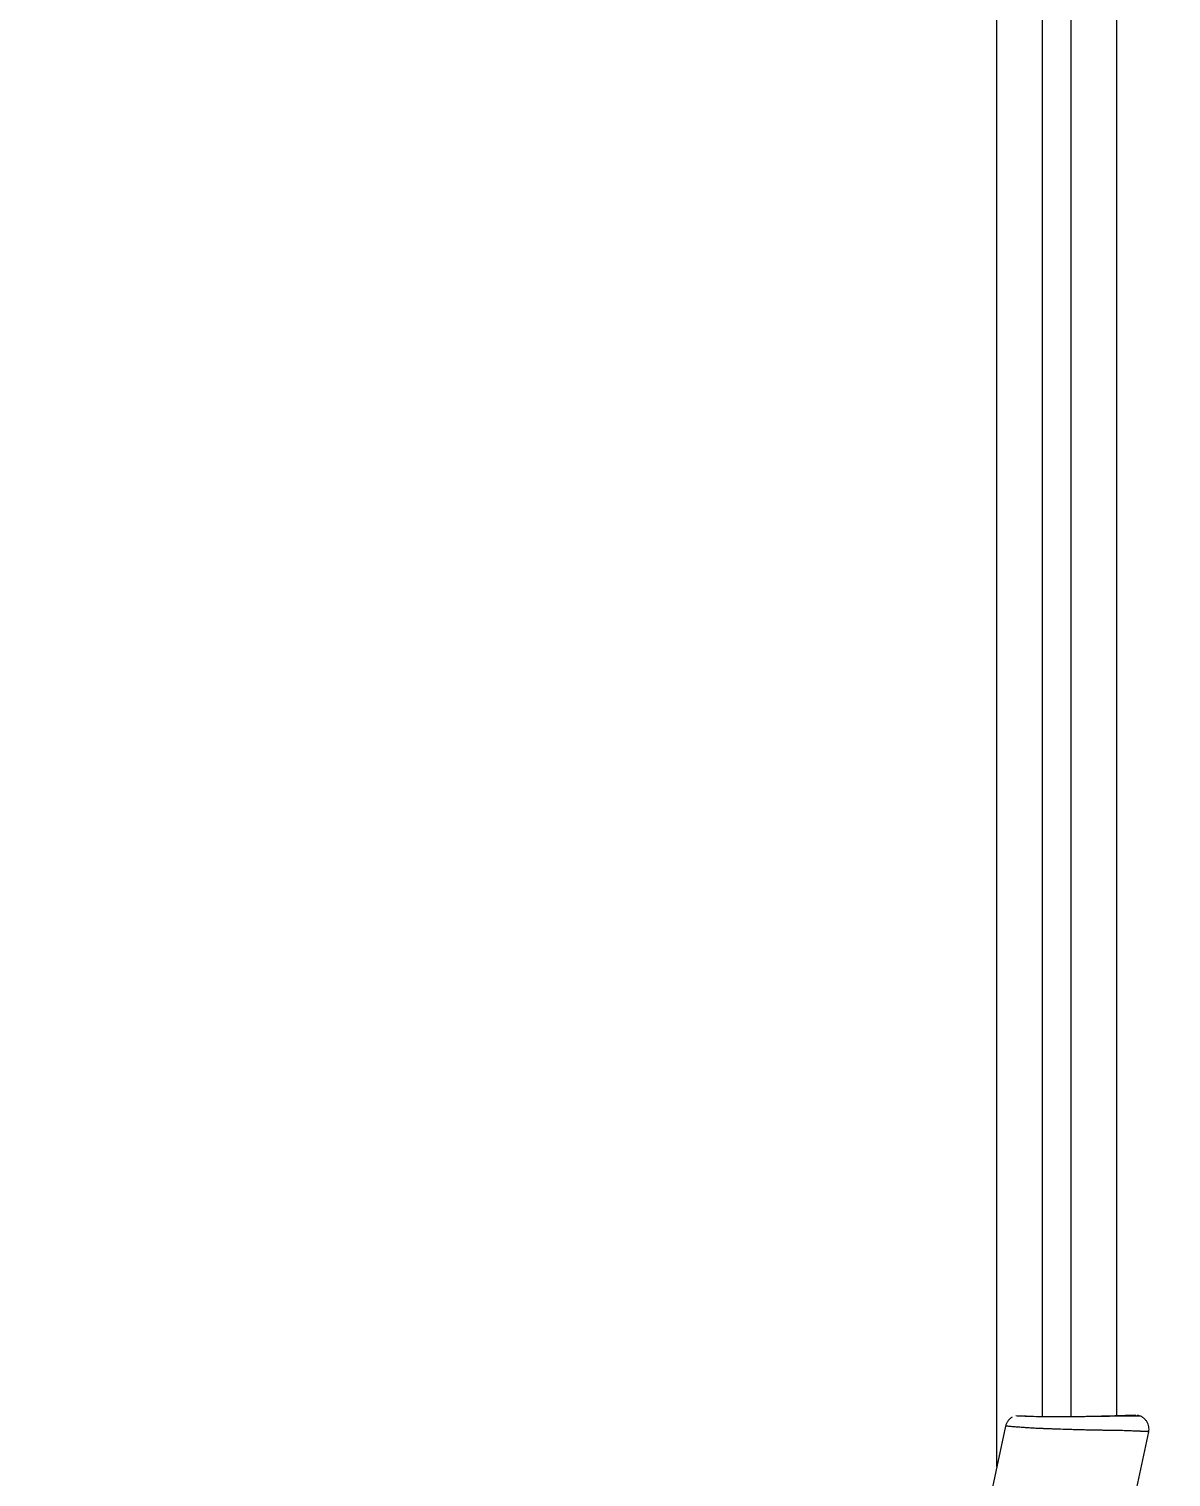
# Model space of a CAD drawing. Header units: millimetres. Extents: x 6110 to 6704, y -2661 to -1821.
# Drawn here: x 6290.37 to 6321.82, y -2216.23 to -2176.34 of the extents above; entities that cross this region are included whole.
import ezdxf

# ---------------------------------------------------------------- set-up
doc = ezdxf.new("R2010")
doc.units = ezdxf.units.MM
doc.header["$LTSCALE"] = 0.1
doc.linetypes.add('HIDDEN2', pattern=[4.7625, 3.175, -1.5875])
doc.layers.add('1', color=4, linetype='HIDDEN2', lineweight=13)
doc.layers.add('DIM', color=3, linetype='Continuous', lineweight=9)

msp = doc.modelspace()

# ---------------------------------------------------------------- hatches: boundary and pattern name
at = {"layer": 'DIM'}
h = msp.add_hatch(dxfattribs=at)
h.set_pattern_fill('ANSI31', color=2)
edge = h.paths.add_edge_path()
edge.add_line((6619.617, -2595.98), (6619.617, -1962.206))
edge.add_line((6634.617, -1966.11), (6619.617, -1966.11))
edge.add_line((6634.617, -2610.98), (6634.617, -1966.11))
edge.add_line((6634.617, -2610.98), (6184.457, -2610.98))
edge.add_line((6619.617, -2595.98), (6184.457, -2595.98))
edge.add_line((6184.457, -2610.98), (6184.457, -2595.98))

# ---------------------------------------------------------------- linework, layer by layer
at = {"layer": '1', "color": 7, "linetype": 'Continuous', "lineweight": -3}
for p, q in [((6317.029, -2215.946), (6317.029, -2162.832)), ((6319.07, -2214.575), (6319.07, -2163.289)), ((6320.319, -2163.289), (6320.319, -2214.548)), ((6318.277, -2164.082), (6318.277, -2214.573)), ((6317.267, -2214.827), (6316.854, -2216.768)), ((6320.852, -2216.66), (6321.208, -2214.984))]:
    msp.add_line(p, q, dxfattribs=at)
for points, knots in [([(6317.451, -2214.578), (6317.426, -2214.592), (6317.381, -2214.625), (6317.325, -2214.687), (6317.287, -2214.755), (6317.272, -2214.803), (6317.267, -2214.827)], [0, 0, 0, 0, 0.26368, 0.521601, 0.76835, 1, 1, 1, 1]), ([(6321.208, -2214.983), (6321.208, -2214.983), (6321.208, -2214.983), (6321.208, -2214.983), (6321.206, -2214.982), (6321.202, -2214.982), (6321.2, -2214.982), (6321.197, -2214.981), (6321.195, -2214.981), (6321.192, -2214.981), (6321.188, -2214.981), (6321.182, -2214.98), (6321.176, -2214.98), (6321.172, -2214.98), (6321.169, -2214.979), (6321.164, -2214.979), (6321.162, -2214.979), (6321.159, -2214.979), (6321.158, -2214.979), (6321.156, -2214.979), (6321.156, -2214.979), (6321.155, -2214.979), (6321.155, -2214.979), (6321.154, -2214.979), (6321.154, -2214.979), (6321.154, -2214.979), (6321.154, -2214.979), (6321.154, -2214.979), (6321.154, -2214.979), (6321.154, -2214.979), (6321.154, -2214.979), (6321.154, -2214.979), (6321.154, -2214.979), (6321.154, -2214.979), (6321.154, -2214.979), (6321.154, -2214.979), (6321.154, -2214.979), (6321.154, -2214.979), (6321.145, -2214.978), (6321.134, -2214.978), (6321.112, -2214.977), (6321.099, -2214.976), (6321.086, -2214.976), (6321.059, -2214.975), (6321.028, -2214.973), (6320.993, -2214.972), (6320.984, -2214.971), (6320.975, -2214.971), (6320.957, -2214.97), (6320.947, -2214.97), (6320.937, -2214.969), (6320.918, -2214.969), (6320.897, -2214.968), (6320.876, -2214.967), (6320.833, -2214.965), (6320.786, -2214.964), (6320.736, -2214.962), (6320.711, -2214.961), (6320.685, -2214.96), (6320.658, -2214.959), (6320.644, -2214.959), (6320.63, -2214.958), (6320.602, -2214.957), (6320.588, -2214.957), (6320.574, -2214.956), (6320.545, -2214.955), (6320.516, -2214.954), (6320.486, -2214.953), (6320.471, -2214.953), (6320.455, -2214.953), (6320.425, -2214.952), (6320.409, -2214.952), (6320.394, -2214.951), (6320.363, -2214.95), (6320.331, -2214.95), (6320.299, -2214.949), (6320.29, -2214.949), (6320.282, -2214.949), (6320.274, -2214.949), (6320.272, -2214.949), (6320.27, -2214.949), (6320.267, -2214.949), (6320.266, -2214.949), (6320.264, -2214.949), (6320.264, -2214.949), (6320.263, -2214.949), (6320.263, -2214.949), (6320.263, -2214.949), (6320.263, -2214.949), (6320.263, -2214.949), (6320.263, -2214.949), (6320.263, -2214.949), (6320.263, -2214.949), (6320.263, -2214.949), (6320.263, -2214.949), (6320.263, -2214.949), (6320.262, -2214.949), (6320.26, -2214.948), (6320.258, -2214.948), (6320.256, -2214.948), (6320.248, -2214.948), (6320.239, -2214.948), (6320.229, -2214.948), (6320.21, -2214.948), (6320.189, -2214.947), (6320.164, -2214.947), (6320.152, -2214.947), (6320.14, -2214.947), (6320.113, -2214.946), (6320.098, -2214.946), (6320.083, -2214.946), (6320.054, -2214.946), (6320.021, -2214.945), (6319.95, -2214.944), (6319.912, -2214.943), (6319.831, -2214.942), (6319.787, -2214.942), (6319.694, -2214.94), (6319.645, -2214.939), (6319.592, -2214.938), (6319.591, -2214.938), (6319.589, -2214.938), (6319.586, -2214.938), (6319.586, -2214.938), (6319.585, -2214.938), (6319.585, -2214.938), (6319.584, -2214.938), (6319.584, -2214.938), (6319.584, -2214.938), (6319.584, -2214.938), (6319.584, -2214.938), (6319.584, -2214.938), (6319.584, -2214.938), (6319.584, -2214.938), (6319.584, -2214.938), (6319.583, -2214.938), (6319.582, -2214.938), (6319.581, -2214.938), (6319.58, -2214.938), (6319.574, -2214.938), (6319.567, -2214.938), (6319.56, -2214.937), (6319.546, -2214.937), (6319.533, -2214.937), (6319.519, -2214.937), (6319.492, -2214.936), (6319.466, -2214.935), (6319.412, -2214.934), (6319.385, -2214.933), (6319.333, -2214.932), (6319.306, -2214.931), (6319.255, -2214.93), (6319.229, -2214.929), (6319.178, -2214.928), (6319.154, -2214.927), (6319.129, -2214.926), (6319.08, -2214.925), (6319.032, -2214.923), (6318.985, -2214.922), (6318.891, -2214.919), (6318.802, -2214.916), (6318.718, -2214.913), (6318.697, -2214.913), (6318.676, -2214.912), (6318.635, -2214.91), (6318.615, -2214.91), (6318.595, -2214.909), (6318.555, -2214.907), (6318.517, -2214.906), (6318.443, -2214.903), (6318.408, -2214.902), (6318.339, -2214.899), (6318.306, -2214.898), (6318.275, -2214.896), (6318.211, -2214.894), (6318.153, -2214.891), (6318.1, -2214.889), (6318.073, -2214.887), (6318.047, -2214.886), (6318.023, -2214.884), (6318.017, -2214.884), (6318.011, -2214.884), (6318.005, -2214.883), (6318.002, -2214.883), (6317.999, -2214.883), (6317.994, -2214.883), (6317.993, -2214.883), (6317.991, -2214.883), (6317.99, -2214.883), (6317.99, -2214.883), (6317.99, -2214.883), (6317.989, -2214.883), (6317.989, -2214.883), (6317.989, -2214.883), (6317.989, -2214.883), (6317.989, -2214.883), (6317.989, -2214.883), (6317.989, -2214.883), (6317.989, -2214.883), (6317.989, -2214.883), (6317.989, -2214.883), (6317.989, -2214.883), (6317.989, -2214.883), (6317.987, -2214.882), (6317.986, -2214.882), (6317.984, -2214.882), (6317.961, -2214.881), (6317.938, -2214.879), (6317.915, -2214.878), (6317.869, -2214.875), (6317.825, -2214.872), (6317.783, -2214.869), (6317.762, -2214.868), (6317.742, -2214.866), (6317.702, -2214.864), (6317.682, -2214.862), (6317.663, -2214.861), (6317.626, -2214.858), (6317.59, -2214.855), (6317.557, -2214.853), (6317.541, -2214.851), (6317.525, -2214.85), (6317.509, -2214.849), (6317.502, -2214.848), (6317.494, -2214.848), (6317.479, -2214.846), (6317.472, -2214.846), (6317.465, -2214.845), (6317.451, -2214.844), (6317.437, -2214.843), (6317.424, -2214.842), (6317.418, -2214.841), (6317.412, -2214.841), (6317.4, -2214.84), (6317.394, -2214.839), (6317.388, -2214.839), (6317.365, -2214.837), (6317.346, -2214.835), (6317.329, -2214.833), (6317.321, -2214.832), (6317.313, -2214.832), (6317.306, -2214.831), (6317.303, -2214.831), (6317.3, -2214.831), (6317.294, -2214.83), (6317.291, -2214.83), (6317.289, -2214.83), (6317.283, -2214.829), (6317.279, -2214.829), (6317.274, -2214.828), (6317.273, -2214.828), (6317.27, -2214.828), (6317.269, -2214.828), (6317.267, -2214.828), (6317.267, -2214.828), (6317.267, -2214.828)], [0, 0, 0, 0, 0.001398, 0.001398, 0.010962, 0.010962, 0.020525, 0.020525, 0.030089, 0.030089, 0.030089, 0.039652, 0.039652, 0.039652, 0.049216, 0.049216, 0.058779, 0.058779, 0.068343, 0.068343, 0.077907, 0.077907, 0.08747, 0.08747, 0.097034, 0.097034, 0.106597, 0.106597, 0.116161, 0.116161, 0.125724, 0.125724, 0.135288, 0.135288, 0.144852, 0.144852, 0.154415, 0.154415, 0.154415, 0.163979, 0.163979, 0.173542, 0.173542, 0.173542, 0.183106, 0.183106, 0.183106, 0.192669, 0.192669, 0.202233, 0.202233, 0.202233, 0.211796, 0.211796, 0.211796, 0.22136, 0.22136, 0.22136, 0.230924, 0.230924, 0.230924, 0.240487, 0.240487, 0.250051, 0.250051, 0.250051, 0.259614, 0.259614, 0.259614, 0.269178, 0.269178, 0.278741, 0.278741, 0.278741, 0.288305, 0.288305, 0.288305, 0.297868, 0.297868, 0.297868, 0.307432, 0.307432, 0.316996, 0.316996, 0.326559, 0.326559, 0.336123, 0.336123, 0.345686, 0.345686, 0.35525, 0.35525, 0.364813, 0.364813, 0.374377, 0.374377, 0.38394, 0.38394, 0.393504, 0.393504, 0.393504, 0.403068, 0.403068, 0.403068, 0.412631, 0.412631, 0.412631, 0.422195, 0.422195, 0.431758, 0.431758, 0.431758, 0.441322, 0.441322, 0.450885, 0.450885, 0.460449, 0.460449, 0.470013, 0.470013, 0.470013, 0.479576, 0.479576, 0.48914, 0.48914, 0.498703, 0.498703, 0.508267, 0.508267, 0.51783, 0.51783, 0.527394, 0.527394, 0.536957, 0.536957, 0.546521, 0.546521, 0.556085, 0.556085, 0.556085, 0.565648, 0.565648, 0.565648, 0.575212, 0.575212, 0.575212, 0.584775, 0.584775, 0.594339, 0.594339, 0.603902, 0.603902, 0.613466, 0.613466, 0.623029, 0.623029, 0.623029, 0.632593, 0.632593, 0.632593, 0.642157, 0.642157, 0.642157, 0.65172, 0.65172, 0.661284, 0.661284, 0.661284, 0.670847, 0.670847, 0.680411, 0.680411, 0.689974, 0.689974, 0.689974, 0.699538, 0.699538, 0.699538, 0.709101, 0.709101, 0.709101, 0.718665, 0.718665, 0.718665, 0.728229, 0.728229, 0.737792, 0.737792, 0.747356, 0.747356, 0.756919, 0.756919, 0.766483, 0.766483, 0.776046, 0.776046, 0.78561, 0.78561, 0.795174, 0.795174, 0.804737, 0.804737, 0.814301, 0.814301, 0.823864, 0.823864, 0.823864, 0.833428, 0.833428, 0.833428, 0.842991, 0.842991, 0.842991, 0.852555, 0.852555, 0.862118, 0.862118, 0.862118, 0.871682, 0.871682, 0.871682, 0.881246, 0.881246, 0.881246, 0.890809, 0.890809, 0.900373, 0.900373, 0.900373, 0.909936, 0.909936, 0.909936, 0.9195, 0.9195, 0.929063, 0.929063, 0.929063, 0.938627, 0.938627, 0.938627, 0.94819, 0.94819, 0.94819, 0.957754, 0.957754, 0.967318, 0.967318, 0.967318, 0.976881, 0.976881, 0.986445, 0.986445, 0.996008, 0.996008, 1, 1, 1, 1]), ([(6320.982, -2214.555), (6320.983, -2214.555), (6320.962, -2214.556), (6320.838, -2214.557), (6320.617, -2214.556), (6320.354, -2214.558), (6320.041, -2214.558), (6319.656, -2214.564), (6319.189, -2214.573), (6318.738, -2214.578), (6318.336, -2214.575), (6318.009, -2214.567), (6317.714, -2214.556), (6317.594, -2214.551), (6317.552, -2214.549)], [0, 0, 0, 0, 0.060166, 0.159425, 0.239727, 0.300009, 0.374421, 0.45169, 0.540366, 0.654621, 0.725695, 0.807187, 0.898337, 1, 1, 1, 1]), ([(6317.777, -2214.553), (6317.773, -2214.553), (6317.769, -2214.553), (6317.764, -2214.553), (6317.762, -2214.552), (6317.76, -2214.552), (6317.76, -2214.552), (6317.761, -2214.553), (6317.762, -2214.553), (6317.762, -2214.553)], [0, 0, 0, 0, 0.301091, 0.301091, 0.602182, 0.602182, 0.903273, 0.903273, 1, 1, 1, 1]), ([(6318.052, -2214.568), (6318.026, -2214.567), (6318.003, -2214.566), (6317.959, -2214.564), (6317.938, -2214.563), (6317.901, -2214.561), (6317.885, -2214.561), (6317.857, -2214.559), (6317.845, -2214.558), (6317.824, -2214.557), (6317.815, -2214.556), (6317.8, -2214.555), (6317.794, -2214.555), (6317.784, -2214.554), (6317.78, -2214.554), (6317.777, -2214.553)], [0, 0, 0, 0, 0.128599, 0.128599, 0.273833, 0.273833, 0.419066, 0.419066, 0.5643, 0.5643, 0.709533, 0.709533, 0.854767, 0.854767, 1, 1, 1, 1]), ([(6320.856, -2214.529), (6320.843, -2214.53), (6320.789, -2214.533), (6320.626, -2214.538), (6320.408, -2214.544), (6320.092, -2214.554), (6319.682, -2214.564), (6319.356, -2214.57), (6319.208, -2214.572)], [0, 0, 0, 0, 0.164703, 0.317621, 0.45996, 0.589294, 0.811242, 1, 1, 1, 1]), ([(6321.209, -2214.98), (6321.218, -2214.935), (6321.22, -2214.866), (6321.196, -2214.772), (6321.16, -2214.701), (6321.108, -2214.637), (6321.044, -2214.585), (6320.97, -2214.548), (6320.918, -2214.535), (6320.891, -2214.531)], [0, 0, 0, 0, 0.22208, 0.345534, 0.475012, 0.60812, 0.741958, 0.873497, 1, 1, 1, 1])]:
    msp.add_open_spline(points, degree=3, knots=knots, dxfattribs=at)

doc.saveas('drawing.dxf')
